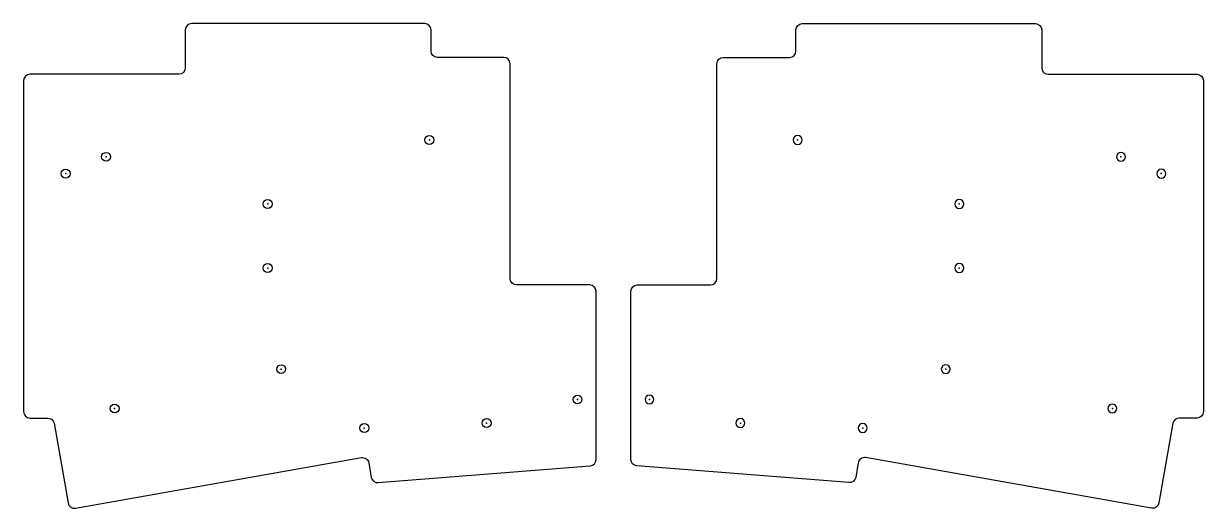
# Model space of a CAD drawing. Extents: x -140 to 139, y -59 to 55.
import ezdxf

# ---------------------------------------------------------------- set-up
doc = ezdxf.new("R2010")
doc.units = 0
doc.layers.get('0').update_dxf_attribs({"linetype": 'CONTINUOUS'})
doc.layers.add('PLATE$OUTLINE', color=3, linetype='CONTINUOUS')
doc.layers.add('PLATE$SCREWHOLES', color=254, linetype='CONTINUOUS')

# ---------------------------------------------------------------- blocks, each defined once
blk = doc.blocks.new('2D_M2_SCREWHOLE_2_2MM')
at = {"layer": 'PLATE$SCREWHOLES'}
blk.add_circle((-0.02, -0.08), 1.05, dxfattribs=at)
blk.add_point((-0.02, -0.08), dxfattribs=at)

msp = doc.modelspace()

# ---------------------------------------------------------------- linework, layer by layer
at = {"layer": 'PLATE$OUTLINE'}
for p, q in [((-101.44, 53.6), (-101.44, 44.69)), ((-44.99, 55.1), (-99.94, 55.1)), ((-43.49, 48.66), (-43.49, 53.6)), ((42.53, 48.66), (42.53, 53.6)), ((44.03, 55.1), (98.98, 55.1)), ((100.48, 53.6), (100.48, 44.69)), ((-26.34, 47.16), (-41.99, 47.16)), ((-24.84, -4.92), (-24.84, 45.66)), ((23.88, -4.92), (23.88, 45.66)), ((25.38, 47.16), (41.03, 47.16)), ((-102.94, 43.19), (-138.04, 43.19)), ((101.98, 43.19), (137.08, 43.19)), ((-139.54, 41.69), (-139.54, -36.27)), ((138.58, 41.69), (138.58, -36.27)), ((-6.09, -6.42), (-23.34, -6.42)), ((-4.59, -47.5), (-4.59, -7.92)), ((3.63, -47.5), (3.63, -7.92)), ((5.13, -6.42), (22.38, -6.42)), ((-138.04, -37.77), (-133.84, -37.77)), ((137.08, -37.77), (132.88, -37.77)), ((-132.37, -39.01), (-129.06, -57.76)), ((131.41, -39.01), (128.1, -57.76)), ((-127.32, -58.98), (-59.92, -47.09)), ((126.36, -58.98), (58.96, -47.09)), ((-58.19, -48.31), (-57.58, -51.74)), ((-55.98, -52.98), (-5.98, -49)), ((55.03, -52.98), (5.02, -49)), ((57.23, -48.31), (56.62, -51.74))]:
    msp.add_line(p, q, dxfattribs=at)
for centre, start, end in [((-99.94, 53.6), 90, 180), ((-44.99, 53.6), 0, 90), ((41.03, 48.66), 270, 0), ((-26.34, 45.66), 0, 90), ((101.98, 44.69), 180, 270), ((-138.04, 41.69), 90, 180), ((22.38, -4.92), 270, 360), ((-6.09, -7.92), 360, 90), ((-138.04, -36.27), 180, 270), ((132.88, -39.27), 90, 170), ((58.7, -48.57), 80, 170), ((-6.09, -47.5), 274.5506, 360), ((-56.1, -51.48), 190, 274.5506), ((-127.58, -57.5), 190, 280)]:
    msp.add_arc(centre, 1.5, start, end, dxfattribs=at)
at = {"layer": 'PLATE$OUTLINE', "extrusion": (0, 0, -1)}
for centre, start, end in [((-44.03, 53.6), 0, 90), ((-98.98, 53.6), 90, 180), ((41.99, 48.66), 270, 0), ((102.94, 44.69), 180, 270), ((-25.38, 45.66), 0, 90), ((-137.08, 41.69), 90, 180), ((23.34, -4.92), 270, 360), ((-5.13, -7.92), 360, 90), ((133.84, -39.27), 90, 170), ((-137.08, -36.27), 180, 270), ((59.66, -48.57), 80, 170), ((-5.13, -47.5), 274.5506, 360), ((-55.14, -51.48), 190, 274.5506), ((-126.62, -57.5), 190, 280)]:
    msp.add_arc(centre, 1.5, start, end, dxfattribs=at)

# ---------------------------------------------------------------- block references
for p in [(-43.87, 27.79), (-120.07, 23.82), (-129.59, 19.86), (-81.97, 12.71), (-81.97, -2.37), (-78.79, -26.18), (-8.94, -33.33), (-118.07, -35.45), (-30.38, -38.88), (-59.21, -40.04)]:
    msp.add_blockref('2D_M2_SCREWHOLE_2_2MM', p)
at = {"xscale": -0.9999999999999999}
for p in [(42.91, 27.79), (119.11, 23.82), (128.63, 19.86), (81.01, 12.71), (81.01, -2.37), (77.83, -26.18), (7.98, -33.33), (117.11, -35.45), (29.42, -38.88), (58.25, -40.04)]:
    msp.add_blockref('2D_M2_SCREWHOLE_2_2MM', p, dxfattribs=at)

doc.saveas('drawing.dxf')
